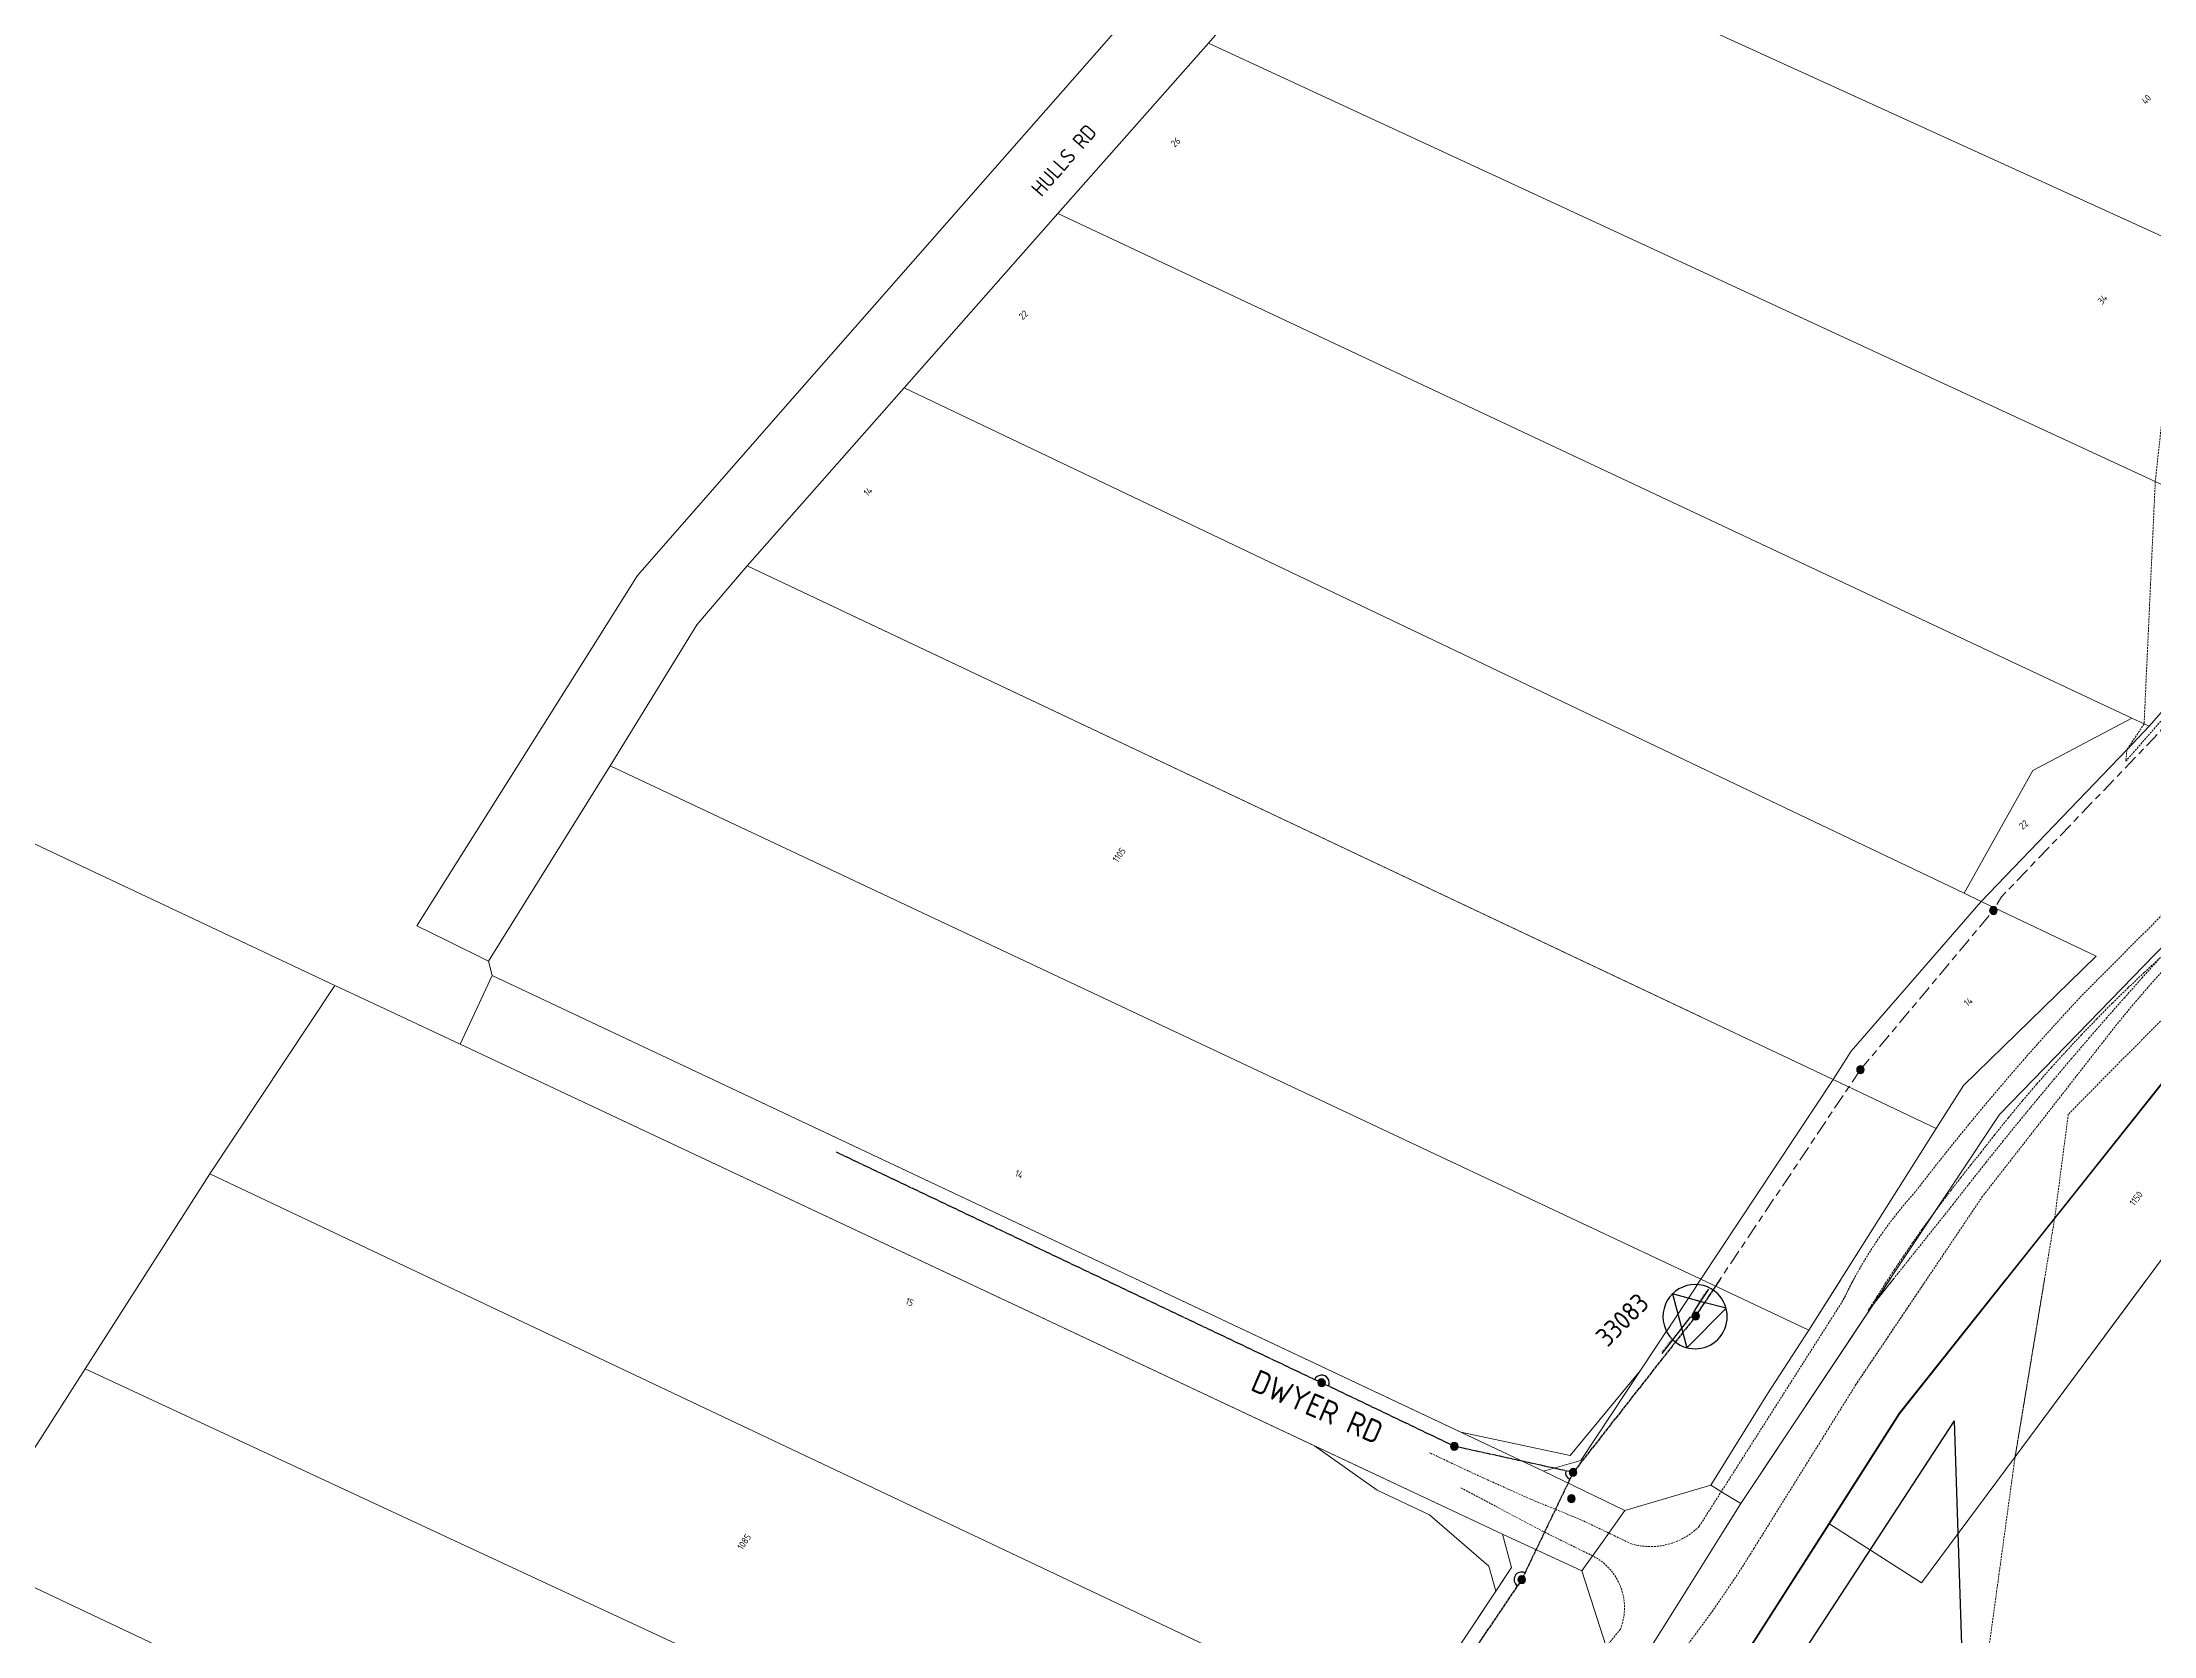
# Model space of a CAD drawing. Extents: x 294483 to 298733, y 6233899 to 6239242.
# Drawn here: x 295548 to 296103, y 6236802 to 6237220 of the extents above; entities that cross this region are included whole.
import ezdxf
from ezdxf.enums import TextEntityAlignment as Align

# ---------------------------------------------------------------- set-up
doc = ezdxf.new("R2010")
doc.units = 0
for name, pattern in [('Cable Exist OH', [1, 1, 0]), ('Cable Exist UG', [8.2, 4, -1.2, 1.8, -1.2]), ('DASHED', [0.75, 0.5, -0.25])]:
    doc.linetypes.add(name, pattern=pattern)
for name, color, linetype in [('_User_HV_Exist', 7, 'Continuous'), ('Notes', 7, 'Continuous'), ('Sub_SP_TR_HV_LV_EXT', 7, 'Continuous'), ('SupportsOH_SP_TR_HV_LV_SL_EXT', 7, 'Continuous')]:
    doc.layers.add(name, color=color, linetype=linetype)
for name, color, linetype, lineweight in [('Cadastre Developer_SP_EXT', 9, 'Continuous', 5), ('Cadastre Easements_SP_EXT', 9, 'Continuous', 5), ('Cadastre Land Parcels_SP_EXT', 9, 'Continuous', 5), ('Cadastre Roads_SP_EXT', 94, 'Continuous', 15)]:
    doc.layers.add(name, color=color, linetype=linetype, lineweight=lineweight)
doc.layers.add('Mains_HV_EXT', color=1, linetype='Continuous', lineweight=25, true_color=0xff0000)
doc.styles.add('POLE_LABEL', font='arial.ttf')
doc.styles.get("Standard").update_dxf_attribs({"font": 'isocp.shx'})
doc.linetypes.add('Cable E UG', pattern='A,6,-0.5,["E",Standard,S=1.7,R=0,X=0.5,Y=-1],-2.9', length=9.4)

# ---------------------------------------------------------------- blocks, each defined once
blk = doc.blocks.new('SUB_POLE_EXT')
blk.add_wipeout([(0, 4.22), (0.42, 4.2), (0.83, 4.14), (1.21, 4.05), (1.62, 3.9), (1.99, 3.72), (2.35, 3.51), (2.68, 3.26), (2.99, 2.99), (3.28, 2.66), (3.52, 2.34), (3.76, 1.92), (3.9, 1.62), (4.04, 1.23), (4.18, 0.63), (4.22, 0), (4.18, -0.61), (4.06, -1.15), (3.9, -1.62), (3.58, -2.24), (3.22, -2.73), (2.97, -3.01), (2.68, -3.26), (2.36, -3.5), (2, -3.72), (1.64, -3.89), (1.25, -4.03), (0.82, -4.14), (0.42, -4.2), (0, -4.22), (-0.41, -4.2), (-0.8, -4.15), (-1.21, -4.05), (-1.62, -3.9), (-1.99, -3.73), (-2.35, -3.51), (-2.68, -3.26), (-2.96, -3.02), (-3.23, -2.72), (-3.51, -2.35), (-3.71, -2.01), (-3.91, -1.6), (-4.05, -1.21), (-4.16, -0.76), (-4.22, -0.14), (-4.21, 0.39), (-4.14, 0.83), (-4.03, 1.27), (-3.9, 1.63), (-3.71, 2.02), (-3.5, 2.37), (-3.28, 2.67), (-2.99, 2.99), (-2.68, 3.27), (-2.33, 3.52), (-1.98, 3.73), (-1.63, 3.9), (-1.2, 4.05), (-0.78, 4.15), (-0.4, 4.21)])
blk.add_line((2.16, 0.48), (2.16, 0.48, 0))
blk.add_lwpolyline([(-4.22, 0, 1), (4.22, 0, 1)], format="xyb", close=True)
blk.add_lwpolyline([(2.14, 0.52), (0, 4.22), (-3.66, -2.11), (3.66, -2.11)], close=True)
for tag, height, flags, p in [('ASSET_NUM', 2.5, 8, (2, 2)), ('STREET_CODE', 0.2, 9, (1.5, 0)), ('SECONDARY_VOLTAGE', 0.2, 9, (1.5, -1.6)), ('STATE', 0.2, 9, (1.5, -1.8)), ('SUBSTATION_TYPE', 0.2, 9, (1.5, -2)), ('STREETNAME', 0.2, 9, (1.5, -2.8)), ('CONSTRUCTED_VOLTAGE', 0.2, 9, (1.5, -0.2)), ('NO_PHASES', 0.2, 9, (1.5, -0.4)), ('OPERATING_VOLTAGE', 0.2, 9, (1.5, -0.6)), ('OPERATED_BY', 0.2, 9, (1.5, -0.8)), ('MAINTAINED_BY', 0.2, 9, (1.5, -1)), ('ORIENTATION', 0.2, 9, (1.5, -1.2)), ('OWNED_BY', 0.2, 9, (1.5, -1.4)), ('USAGE', 0.2, 9, (1.5, -2.2)), ('LEGEND', 0.2, 9, (1.5, -2.4)), ('LOCATION', 0.2, 9, (1.5, -2.6)), ('SUBURB', 0.2, 9, (1.5, -3)), ('Z', 0.2, 1, (1.5, -3.4)), ('NOTES', 0.2, 9, (1.5, -3.2))]:
    blk.add_attdef(tag, text='', height=height, dxfattribs=dict(flags=flags)).set_placement(p, align=Align.MIDDLE_LEFT)
blk = doc.blocks.new('POLE_EXT')
blk.add_hatch(color=256).paths.add_polyline_path([(-1, 0, 1), (1, 0, 1)])
blk.add_lwpolyline([(-1, 0, 1), (1, 0, 1)], format="xyb", close=True)
for tag, height, flags, p in [('pNumber', 2.5, 8, (-17.84, 2.07)), ('OWNED_BY', 0.2, 9, (1.35, -0.4)), ('PARENT', 0.2, 9, (1.35, -0.6)), ('SPECIAL_USE', 0.2, 9, (1.35, -0.8)), ('STATE', 0.2, 9, (1.35, -1)), ('USAGE', 0.2, 9, (1.35, -1.2)), ('cLV', 0.2, 9, (1.35, -1.4)), ('hDepth', 0.2, 9, (1.35, -1.6)), ('hDia', 0.2, 9, (1.35, -1.8)), ('cHV', 0.2, 9, (1.35, -2)), ('LBRACKET', 0.2, 9, (1.35, -2.2)), ('LExisting', 0.2, 9, (1.35, -2.4)), ('LANTNUMBER', 0.2, 9, (1.35, -2.6)), ('LOther', 0.2, 9, (1.35, -2.8)), ('LRemove', 0.2, 9, (1.35, -3)), ('LEGEND', 0.2, 9, (1.35, -3.2)), ('cLinedev', 0.2, 9, (1.35, -3.4)), ('LOCATION', 0.2, 9, (1.35, -3.6)), ('pExisting', 0.2, 9, (1.35, -3.8)), ('PFNUMBER', 0.2, 9, (1.35, -4)), ('NEWPFNUMBER', 0.2, 9, (1.35, -4.2)), ('pFooting', 0.2, 9, (1.35, -4.4)), ('pNew', 0.2, 9, (1.35, -4.6)), ('pRelocate', 0.2, 9, (1.35, -5)), ('pRemove', 0.2, 9, (1.35, -5.2)), ('pReplace', 0.2, 9, (1.35, -5.4)), ('pStay', 0.2, 9, (1.35, -5.6)), ('pType', 0.2, 9, (1.35, -5.8)), ('cspan', 0.2, 9, (1.35, -6)), ('STREETNAME', 0.2, 9, (1.35, -6.2)), ('SUBURB', 0.2, 9, (1.35, -6.4)), ('NOTES', 0.2, 9, (1.35, -6.6)), ('MAINTAINED_BY', 0.2, 9, (1.36, -6.81)), ('OPERATED_BY', 0.2, 9, (1.36, -7.01))]:
    blk.add_attdef(tag, text='', height=height, dxfattribs=dict(flags=flags)).set_placement(p, align=Align.MIDDLE_LEFT)
at = {"style": 'POLE_LABEL'}
for tag, height, flags, p in [('STRUCTURE_PLANT_NUMBER', 0.2, 9, (1.35, 0.03)), ('ASSET_NUM', 2.5, 8, (2, 2)), ('STREET_CODE', 0.2, 9, (1.35, -0.2))]:
    blk.add_attdef(tag, text='', height=height, dxfattribs=dict(at, flags=flags)).set_placement(p, align=Align.MIDDLE_LEFT)
at = {"flags": 1}
blk.add_attdef('Z', (1.35, -7.33), '', height=0.2, dxfattribs=at)

msp = doc.modelspace()

# ---------------------------------------------------------------- linework, layer by layer
at = {"layer": '_User_HV_Exist', "color": 7, "linetype": 'Cable Exist UG', "lineweight": 0, "flags": 128}
msp.add_lwpolyline([(296174.99209, 6237117.65486), (296173.48822, 6237116.40779), (296173.48822, 6237116.40779), (296166.0884, 6237108.34365), (296144.4334, 6237084.74564), (296102.83801, 6237037.3043), (296102.83801, 6237037.3043), (296098.03109, 6237032.30226), (296062.93379, 6236995.77789), (296060.80376, 6236992.16164)], dxfattribs=at)
at = {"layer": 'Cadastre Developer_SP_EXT', "linetype": 'DASHED'}
for points in [[(296138.44995, 6237024.49105), (296083.96995, 6236969.76921)], [(296104.69879, 6236979.83242), (296099.97011, 6236974.5991), (296095.27568, 6236969.33513), (296090.61563, 6236964.04068), (296085.99019, 6236958.71595), (296081.39959, 6236953.36111), (296076.8439, 6236947.97653), (296072.32349, 6236942.56243), (296067.83845, 6236937.11889), (296063.38892, 6236931.64627), (296058.9752, 6236926.14474), (296054.59744, 6236920.61452), (296050.25587, 6236915.05598), (296027.94341, 6236887.09425), (296030.1917, 6236890.70755), (296032.48089, 6236894.29507), (296034.81062, 6236897.85638), (296037.18057, 6236901.39108), (296039.59054, 6236904.89867), (296042.04006, 6236908.37861), (296044.52898, 6236911.83061), (296047.05679, 6236915.25414), (296049.62341, 6236918.64875), (296052.22831, 6236922.01407), (296054.87119, 6236925.34957), (296057.55176, 6236928.65495), (296061.12347, 6236933.23274), (296064.76292, 6236937.75696), (296068.46934, 6236942.22642), (296072.24183, 6236946.64029), (296076.07958, 6236950.99745), (296079.98184, 6236955.29707), (296083.94762, 6236959.5381), (296087.97611, 6236963.71965), (296092.06634, 6236967.84074), (296096.21754, 6236971.90047), (296100.42861, 6236975.89802), (296104.69879, 6236979.83242)], [(296089.43102, 6236957.41013), (296057.96126, 6236917.08873), (296024.68755, 6236867.64584)], [(296043.32767, 6236895.34409), (296024.68754, 6236867.6459)], [(296034.52643, 6236895.34409), (296027.94341, 6236887.09431), (296030.19169, 6236890.70761), (296032.48089, 6236894.29513), (296033.16709, 6236895.34409)], [(296024.68754, 6236867.6459), (295997.98661, 6236824.75046)], [(295965.73388, 6236825.81048), (295952.48268, 6236832.143), (295939.24227, 6236837.55126), (295924.27807, 6236844.28811), (295912.69148, 6236849.74911)], [(295920.97044, 6236840.49793), (295942.32208, 6236829.18224), (295954.50719, 6236823.16093)]]:
    msp.add_lwpolyline(points, dxfattribs=at)
for points in [[(296132.31694, 6237002.55026, 0.052035889), (296089.43102, 6236957.41013)], [(296083.96995, 6236969.76921, 0.024210118), (296040.29065, 6236918.27626)], [(296040.29065, 6236918.27626, 0.072758487), (296021.37257, 6236889.86225)], [(296024.14468, 6236895.34409, 0.013026384), (296021.37257, 6236889.86231)], [(295965.73388, 6236825.81048, 0.27552125), (295983.5559, 6236830.44019)], [(295954.50719, 6236823.16093, -0.40731252), (295962.83425, 6236803.3819)], [(295997.98661, 6236824.75046, -0.030308218), (295976.48731, 6236794.22864)], [(295962.83425, 6236803.38197, 0.0666914), (295945.20148, 6236775.84863)]]:
    msp.add_lwpolyline(points, format="xyb", dxfattribs=at)
at = {"layer": 'Cadastre Easements_SP_EXT', "linetype": 'DASHED'}
msp.add_lwpolyline([(296101.96298, 6237038.6959), (296142.91492, 6237085.65692), (296163.79805, 6237109.60606), (296163.87791, 6237110.37191), (296167.06206, 6237139.9181), (296167.17091, 6237140.94493), (296173.91794, 6237203.41406), (296180.94801, 6237267.17491), (296181.0151, 6237267.6471), (296190.03002, 6237329.97211), (296197.85106, 6237398.00194), (296136.40811, 6237402.99609), (296133.19192, 6237356.83598), (296123.27892, 6237292.78299), (296116.37998, 6237229.20695), (296110.06404, 6237166.99599), (296103.31009, 6237104.80104), (296100.37891, 6237041.16506), (296095.86798, 6237034.38103), (296095.56004, 6237031.35204), (296101.96298, 6237038.6959)], close=True, dxfattribs=at)
at = {"layer": 'Cadastre Land Parcels_SP_EXT', "linetype": 'Continuous'}
for points in [[(296226.59797, 6237179.79997), (296173.91799, 6237203.41401), (296116.37998, 6237229.20696), (295933.82004, 6237311.036), (295894.26902, 6237265.42598), (296110.06402, 6237166.99598), (296167.17097, 6237140.94501), (296184.62797, 6237132.98297), (296226.59797, 6237179.79997)], [(296163.87801, 6237110.37203), (296183.90602, 6237132.19796), (296184.62797, 6237132.98297), (296167.17097, 6237140.94501), (296110.06402, 6237166.99598), (295894.26902, 6237265.42598), (295854.62198, 6237219.98901), (296103.31002, 6237104.80098), (296142.22301, 6237086.77397), (296163.87801, 6237110.37203)], [(296071.18406, 6237028.89711), (296097.14511, 6237042.68433), (295815.12697, 6237175.23732), (295774.70473, 6237129.41098), (296053.10405, 6236996.70164), (296071.18406, 6237028.89711)], [(296023.46378, 6236955.23548), (296057.60115, 6236994.55763), (296053.10405, 6236996.70164), (295774.70473, 6237129.41098), (295733.52768, 6237082.67878), (296018.68569, 6236947.77306), (296023.46378, 6236955.23548)], [(296095.86746, 6237034.38133), (296101.72983, 6237040.59094), (296097.14511, 6237042.68433), (296071.18406, 6237028.89711), (296053.10405, 6236996.70164), (296057.60115, 6236994.55763), (296095.86746, 6237034.38133)], [(295625.23304, 6236972.45908), (295543.357, 6237011.08208), (295418.13103, 6236742.65709), (295463.356, 6236721.54807), (295495.63795, 6236771.92407), (295528.30097, 6236822.88404), (295559.60296, 6236871.80706), (295592.33002, 6236922.97709), (295625.23304, 6236972.45908)], [(296052.91476, 6236946.17044), (296087.75526, 6236980.12664), (296057.60115, 6236994.55763), (296023.46378, 6236955.23548), (296018.68569, 6236947.77306), (296045.77359, 6236934.94513), (296052.91476, 6236946.17044)], [(296066.49899, 6236848.67198), (296139.16696, 6236946.60203), (296139.18401, 6236946.62296), (296155.58597, 6236968.72803), (296144.31799, 6236980.04396), (296139.29302, 6236985.092), (296119.15503, 6236964.57498), (296076.90801, 6236911.47497), (296036.08704, 6236860.16503), (296017.553, 6236831.12003), (296041.93104, 6236815.56297), (296066.49899, 6236848.67198)], [(295930.09814, 6236813.37583), (295928.28732, 6236819.9681), (295912.68354, 6236833.4602), (295898.94738, 6236839.87774), (295882.47193, 6236851.59745), (295658.08323, 6236957.02516), (295634.20772, 6236968.24243), (295625.23304, 6236972.45882), (295592.33011, 6236922.97744), (295904.77609, 6236775.15139), (295930.09814, 6236813.37583)], [(295904.77601, 6236775.15104), (295592.33002, 6236922.97709), (295559.60296, 6236871.80706), (295872.362, 6236726.2751), (295904.77601, 6236775.15104)], [(295872.36164, 6236726.27537), (295559.60322, 6236871.8068), (295528.30124, 6236822.88387), (295617.98534, 6236780.34076), (295837.94655, 6236677.51514), (295872.36164, 6236726.27537)], [(295934.20729, 6236819.57864), (295931.91329, 6236828.36756), (295882.47193, 6236851.59745), (295898.94738, 6236839.87774), (295912.68354, 6236833.4602), (295928.28732, 6236819.9681), (295930.09814, 6236813.37583), (295934.20729, 6236819.57864)], [(295952.72595, 6236818.77004), (295931.91302, 6236828.36809), (295934.20702, 6236819.57908), (295904.77601, 6236775.15104), (295934.70098, 6236760.96403), (295959.05799, 6236798.8521), (295952.72595, 6236818.77004)], [(295837.94664, 6236677.51514), (295617.98543, 6236780.34067), (295528.30132, 6236822.88387), (295495.63769, 6236771.92416), (295806.10679, 6236627.26466), (295837.94664, 6236677.51514)]]:
    msp.add_lwpolyline(points, close=True, dxfattribs=at)
msp.add_lwpolyline([(296064.07461, 6236895.34409), (296036.08704, 6236860.16509), (296017.553, 6236831.12009), (296041.93103, 6236815.56304), (296066.49898, 6236848.67205), (296101.13149, 6236895.34409)], dxfattribs=at)
at = {"layer": 'Cadastre Roads_SP_EXT', "linetype": 'Continuous'}
msp.add_lwpolyline([(296005.60703, 6237393.82702), (295991.97403, 6237395.13597), (295982.31197, 6237396.06204), (295893.54597, 6237295.28902), (295846.33401, 6237241.61802), (295797.90202, 6237186.40203), (295745.43896, 6237126.59899), (295704.67402, 6237080.12403), (295692.66603, 6237061.03904), (295646.76303, 6236988.13196), (295654.75099, 6236984.18796), (295665.54601, 6236978.85801), (295697.50598, 6237030.13), (295720.23403, 6237067.21797), (295733.52801, 6237082.67898), (295774.70498, 6237129.411), (295815.12703, 6237175.237), (295854.62204, 6237219.98903), (295894.26902, 6237265.42596), (295933.82002, 6237311.03597), (295975.06401, 6237358.597), (296005.60703, 6237393.82702)], close=True, dxfattribs=at)
at = {"layer": 'Mains_HV_EXT', "color": 7, "linetype": 'Cable Exist UG', "lineweight": 0}
msp.add_line((296059.71439, 6236990.85602), (296025.89081, 6236950.38315), dxfattribs=at)
at = {"layer": 'Mains_HV_EXT', "linetype": 'Cable Exist OH'}
for p, q in [((295756.83025, 6236928.76174), (295884.2774, 6236868.16355)), ((295919.24299, 6236851.42783), (295884.35381, 6236868.12718)), ((295950.42591, 6236844.58106), (295919.24299, 6236851.42783)), ((295950.42591, 6236844.58106), (295936.91388, 6236816.42321)), ((295936.91388, 6236816.42321), (295916.94004, 6236786.95373))]:
    msp.add_line(p, q, dxfattribs=at)
at = {"layer": 'Mains_HV_EXT', "linetype": 'Continuous'}
for centre, start, end in [((295884.3527, 6236868.11397), 334.9494695, 156.0408401), ((295950.42594, 6236844.58106), 168.1247891, 243.2713362), ((295936.91407, 6236816.42312), 64.3712249, 235.8646428)]:
    msp.add_arc(centre, 2, start, end, dxfattribs=at)
at = {"layer": 'Notes', "lineweight": 9}
for p, q in [((296078.53949, 6236913.30001), (296119.18356, 6236964.43476)), ((296063.60597, 6236894.51198), (296078.53949, 6236913.30001)), ((296036.19674, 6236860.02813), (296063.60597, 6236894.51198)), ((296017.72018, 6236831.08245), (296036.19674, 6236860.02813)), ((295796.6633, 6236484.77106), (296017.72018, 6236831.08245))]:
    msp.add_line(p, q, dxfattribs=at)
at = {"layer": 'Notes'}
for p in [(295981.09592, 6236751.80343), (296052.47432, 6236799.31583)]:
    msp.add_line(p, (296050.56962, 6236858.1162), dxfattribs=at)

# ---------------------------------------------------------------- block references
at = {"layer": 'Sub_SP_TR_HV_LV_EXT'}
ref = msp.add_blockref('SUB_POLE_EXT', (295982.45113, 6236885.48262), dxfattribs=dict(at, xscale=2, yscale=2, zscale=2, rotation=45))
ref.add_attrib('ASSET_NUM', '33083', dxfattribs={"height": 5, "rotation": 45}).set_placement((295957.69327, 6236879.03687), align=Align.MIDDLE_LEFT)
at = {"layer": 'SupportsOH_SP_TR_HV_LV_SL_EXT', "zscale": 2}
for p in [(296060.8038, 6236992.16167), (296025.89081, 6236950.38312), (295884.35378, 6236868.12722), (295919.24297, 6236851.42783), (295950.42597, 6236844.58104), (295949.98906, 6236837.67516), (295936.91391, 6236816.42321)]:
    msp.add_blockref('POLE_EXT', p, dxfattribs=at)

# ---------------------------------------------------------------- texts
at = {"layer": 'Cadastre Land Parcels_SP_EXT'}
for s, rotation, p in [('40', 48.365952, (296100.85604, 6237203.72589)), ('26', 42.108333, (295845.80053, 6237192.52168)), ('22', 42.1224624, (295805.8199, 6237147.16351)), ('34', 48.366726, (296089.3412, 6237151.16492)), ('14', 42.1524716, (295765.08467, 6237100.83497)), ('22', 39.5424465, (296068.46025, 6237013.30598)), ('1105', 54.559673, (295830.77497, 6237004.62877)), ('14', 37.8975144, (296053.96778, 6236966.85246)), ('14', 337.4535978, (295803.6435, 6236922.46324)), ('14', 337.4535978, (295803.6435, 6236922.46318)), ('1150', 52.139999, (296097.78918, 6236914.42364)), ('1150', 52.139999, (296097.78919, 6236914.42358)), ('15', 337.5779105, (295774.91669, 6236888.86714)), ('1085', 56.449123, (295732.26775, 6236824.05255))]:
    msp.add_text(s, height=1.8, rotation=rotation, dxfattribs=at).set_placement(p)
at = {"layer": 'Cadastre Roads_SP_EXT'}
for s, height, rotation, p in [('HULLS RD', 4, 49.015137, (295810.78043, 6237179.38084)), ('DWYER RD', 6, 336.6154, (295865.34444, 6236866.29738))]:
    msp.add_text(s, height=height, rotation=rotation, dxfattribs=at).set_placement(p)

# ---------------------------------------------------------------- next in the draw order: linework, layer by layer
at = {"layer": 'Cadastre Developer_SP_EXT', "linetype": 'DASHED'}
msp.add_lwpolyline([(295983.55598, 6236830.44019), (296021.37257, 6236889.86231)], dxfattribs=at)
at = {"layer": 'Cadastre Easements_SP_EXT', "linetype": 'DASHED'}
msp.add_lwpolyline([(296112.58319, 6236739.96503), (296117.62192, 6236788.42335), (296139.18434, 6236946.62301), (296144.31808, 6236980.04433), (296146.45896, 6236992.39122), (296148.43385, 6237007.40615), (296080.47479, 6236938.64617), (296076.90781, 6236911.47501), (296066.49881, 6236848.67153), (296055.45337, 6236768.11866), (295962.68497, 6235914.63454), (295993.42181, 6235868.15609), (296015.24478, 6235835.53979), (296112.58319, 6236739.96503)], close=True, dxfattribs=at)
msp.add_lwpolyline([(296074.23427, 6236895.34409), (296066.49881, 6236848.67159), (296055.45337, 6236768.11872), (295962.68497, 6235914.6346), (295993.42181, 6235868.15615), (296015.24478, 6235835.53985), (296112.58319, 6236739.96509), (296117.62192, 6236788.42341), (296132.19508, 6236895.34409)], dxfattribs=at)
at = {"layer": 'Cadastre Land Parcels_SP_EXT', "linetype": 'Continuous'}
for points in [[(295984.50697, 6236779.32796), (296011.55504, 6236821.721), (296017.553, 6236831.12003), (296036.08704, 6236860.16503), (296076.90801, 6236911.47497), (296119.15503, 6236964.57498), (296139.29302, 6236985.092), (296146.459, 6236992.39101), (296294.62098, 6237143.32999), (296283.61597, 6237159.01698), (296281.67998, 6237156.72298), (296233.432, 6237109.66996), (296120.86604, 6236998.11099), (296103.29597, 6236980.69798), (296062.42597, 6236938.55599), (295994.464, 6236836.39596), (295989.474, 6236828.42703), (295980.741, 6236814.48099), (295967.32001, 6236793.04204), (295773.89498, 6236489.31599), (295796.59902, 6236484.80696), (295984.50697, 6236779.32796)], [(295983.92097, 6236895.34402), (296018.68604, 6236947.77297), (295733.52803, 6237082.67896), (295720.23397, 6237067.21801), (295697.50599, 6237030.12997), (295983.92097, 6236895.34402)], [(295968.02287, 6236871.28555), (295983.92071, 6236895.34373), (295697.5059, 6237030.12968), (295665.54583, 6236978.85772), (295666.55636, 6236975.1118), (295920.90757, 6236855.12298), (295949.66708, 6236849.02838), (295968.02287, 6236871.28555)], [(295968.02287, 6236871.28549), (295983.92071, 6236895.34367), (295697.5059, 6237030.12962), (295665.54584, 6236978.85766), (295666.55636, 6236975.11174), (295920.90758, 6236855.12291), (295949.66709, 6236849.02832), (295968.02287, 6236871.28549)], [(296045.77404, 6236934.94504), (296018.68604, 6236947.77297), (295983.92097, 6236895.34402), (296012.30799, 6236881.89803), (296045.77404, 6236934.94504)], [(296012.30798, 6236881.89809), (295983.92097, 6236895.34409), (295952.45901, 6236847.7321), (295942.61399, 6236844.88408), (295964.02502, 6236834.55808), (295986.60098, 6236841.18709), (296001.50499, 6236865.25402), (296012.30798, 6236881.89809)], [(295968.02287, 6236871.28555), (295949.66708, 6236849.02838), (295920.90757, 6236855.12298), (295942.61372, 6236844.88372), (295952.45901, 6236847.73183), (295968.02287, 6236871.28555)]]:
    msp.add_lwpolyline(points, close=True, dxfattribs=at)
for points in [[(295983.92097, 6236964.22011), (295733.52803, 6237082.67902), (295720.23397, 6237067.21807), (295697.50599, 6237030.13003), (295983.92097, 6236895.34409), (295983.92097, 6236895.34409)], [(296101.13187, 6236895.34409), (296066.49872, 6236848.6716), (296041.93077, 6236815.5633), (296017.55326, 6236831.12027), (296011.55521, 6236821.72088), (295984.50741, 6236779.32767), (295796.59893, 6236484.80667), (295781.50165, 6236462.94965), (295770.01117, 6236439.27359), (295740.72431, 6236379.27861), (295738.13643, 6236373.77504), (295725.00764, 6236351.24024), (295721.59898, 6236346.30377), (295704.3417, 6236319.75496), (295758.95917, 6236237.18463), (295789.81508, 6236176.0362), (295962.68493, 6235914.63463), (295993.42185, 6235868.15622), (296015.24469, 6235835.53984), (296025.98708, 6235819.48212), (296027.76248, 6235816.8279), (296146.84474, 6235650.83192)], [(296033.67921, 6236895.34409), (295994.464, 6236836.39602), (295989.474, 6236828.42709), (295980.741, 6236814.48105), (295967.32, 6236793.04211), (295773.89498, 6236489.31605), (295796.59902, 6236484.80702), (295984.50697, 6236779.32802), (296011.55504, 6236821.72106), (296017.553, 6236831.12009), (296036.08704, 6236860.16509), (296064.07461, 6236895.34409)], [(295983.92097, 6236895.34409), (296012.30798, 6236881.89809), (296020.79073, 6236895.34409)]]:
    msp.add_lwpolyline(points, dxfattribs=at)
at = {"layer": 'Cadastre Roads_SP_EXT', "linetype": 'Continuous'}
for points in [[(296122.80217, 6237064.62408), (296101.72986, 6237040.59096), (296095.86751, 6237034.38139), (296057.60118, 6236994.55762), (296087.7553, 6236980.12661), (296052.91471, 6236946.17049), (296045.7736, 6236934.94515), (296012.30767, 6236881.8983), (296001.50452, 6236865.25372), (295986.60124, 6236841.18714), (295990.38347, 6236838.88254), (295990.53288, 6236838.79229), (295994.46364, 6236836.39638), (296062.42639, 6236938.5565), (296103.29632, 6236980.69821)], [(296020.79024, 6236895.34409), (296012.30766, 6236881.89836), (296001.50451, 6236865.25379), (295986.60124, 6236841.1872), (295990.38347, 6236838.8826), (295990.53288, 6236838.79235), (295994.46363, 6236836.39644), (296033.67898, 6236895.34409)]]:
    msp.add_lwpolyline(points, dxfattribs=at)
msp.add_lwpolyline([(295958.00749, 6236826.15023), (295964.02517, 6236834.55844), (295942.61377, 6236844.88368), (295666.5564, 6236975.11179), (295662.46873, 6236966.38594), (295658.08329, 6236957.02509), (295931.91332, 6236828.3675), (295952.72566, 6236818.77044), (295958.00749, 6236826.15023)], close=True, dxfattribs=at)
at = {"layer": 'Mains_HV_EXT', "color": 7, "linetype": 'Cable Exist UG', "lineweight": 0}
msp.add_line((296025.89081, 6236950.38315), (295982.45109, 6236885.48262), dxfattribs=at)
at = {"layer": 'Mains_HV_EXT', "linetype": 'Cable Exist OH'}
for p, q in [((295989.0516, 6236895.34409), (295982.45109, 6236885.48268)), ((295982.60725, 6236885.62274), (295950.42591, 6236844.58106))]:
    msp.add_line(p, q, dxfattribs=at)
at = {"layer": 'Mains_HV_EXT', "linetype": 'Cable E UG'}
for p, q in [((295982.17628, 6236886.86987), (295983.28876, 6236888.53193)), ((295983.28876, 6236888.53193), (295986.06992, 6236892.68705)), ((295979.82709, 6236883.71778), (295976.77354, 6236879.75846)), ((295981.04855, 6236885.30145), (295979.82709, 6236883.71778)), ((295982.45108, 6236885.48259), (295981.04855, 6236885.30145)), ((295982.45108, 6236885.48259), (295982.17628, 6236886.86987)), ((295976.77354, 6236879.75846), (295973.72007, 6236875.79921))]:
    msp.add_line(p, q, dxfattribs=at)

# ---------------------------------------------------------------- next in the draw order: block references
at = {"layer": 'SupportsOH_SP_TR_HV_LV_SL_EXT', "zscale": 2}
msp.add_blockref('POLE_EXT', (295982.60723, 6236885.62273), dxfattribs=at)

# ---------------------------------------------------------------- next in the draw order: texts
at = {"layer": 'Mains_HV_EXT'}
for rotation, p in [(56.2044096, (295983.38936, 6236888.6822)), (56.2044096, (295983.38937, 6236888.68214)), (52.3593684, (295973.90863, 6236876.04376))]:
    msp.add_text('HV Earthing', height=0.5, rotation=rotation, dxfattribs=at).set_placement(p)

doc.saveas('drawing.dxf')
